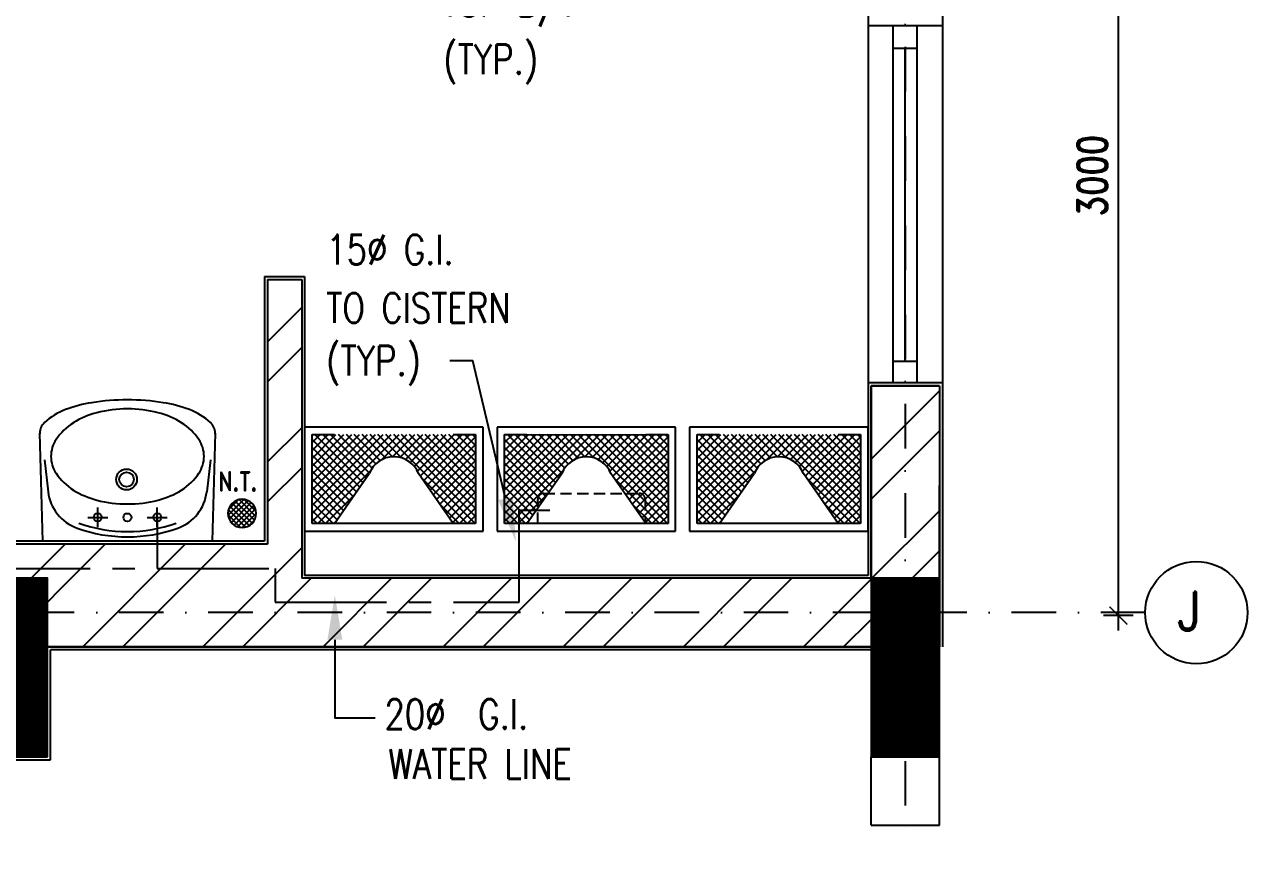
# Model space of a CAD drawing. Extents: x -437689 to -407696, y -55787 to -37037.
# Drawn here: x -429057 to -427000, y -52414 to -51034 of the extents above; entities that cross this region are included whole.
import ezdxf

# ---------------------------------------------------------------- set-up
doc = ezdxf.new("R2010")
doc.units = 0
doc.header["$LTSCALE"] = 150
doc.header["$MEASUREMENT"] = 0
for name, pattern in [('CENTER', [2, 1.25, -0.25, 0.25, -0.25]), ('DASHDOT', [1, 0.5, -0.25, 0, -0.25]), ('HIDDEN', [9.525, 6.35, -3.175]), ('HIDDEN2', [0.1875, 0.125, -0.0625])]:
    doc.linetypes.add(name, pattern=pattern)
doc.layers.get('0').update_dxf_attribs({"linetype": 'CONTINUOUS'})
for name, color, linetype in [('1P', 9, 'CONTINUOUS'), ('2MM', 1, 'CONTINUOUS'), ('2P', 1, 'CONTINUOUS'), ('COL', 2, 'CONTINUOUS'), ('DIM', 6, 'CONTINUOUS'), ('GRID', 252, 'DASHDOT'), ('LAYER1', 4, 'CENTER'), ('T-WALL', 7, 'CONTINUOUS'), ('TEXT', 7, 'CONTINUOUS'), ('TOILET', 9, 'CONTINUOUS'), ('TXT', 7, 'CONTINUOUS'), ('VENT', 8, 'HIDDEN'), ('WALL', 7, 'CONTINUOUS'), ('WIN-1', 56, 'CONTINUOUS')]:
    doc.layers.add(name, color=color, linetype=linetype)
doc.styles.add('RD', font='ROMAND.shx', dxfattribs={"width": 0.8})
doc.styles.add('ROMAND', font='ROMAND', dxfattribs={"height": 300})
doc.styles.add('T', font='romans.shx', dxfattribs={"height": 450})
doc.styles.add('TESTI', font='ROMAND.SHX')

msp = doc.modelspace()

# ---------------------------------------------------------------- linework, layer by layer
at = {"color": 8}
for p, q in [((-429023.1, -51765.6), (-429016.7, -51819.7)), ((-428743.5, -51765.6), (-428749.9, -51819.7)), ((-428933.3, -51879.3), (-428933.3, -51845.9)), ((-428833.3, -51879.3), (-428833.3, -51845.9)), ((-428950, -51862.6), (-428916.6, -51862.6)), ((-428850, -51862.6), (-428816.6, -51862.6))]:
    msp.add_line(p, q, dxfattribs=at)
at = {"color": 0}
for p, q in [((-428714, -51859), (-428687.5, -51832.4)), ((-428713.3, -51849.4), (-428697, -51833.1)), ((-428712.1, -51865.9), (-428680.6, -51834.4)), ((-428669.7, -51867.5), (-428702, -51835.2)), ((-428667.3, -51861.1), (-428695.6, -51832.8)), ((-428667, -51852.5), (-428687.1, -51832.5)), ((-428684.7, -51879), (-428713.5, -51850.2)), ((-428678.4, -51876.4), (-428711, -51843.9)), ((-428708.6, -51871.3), (-428675.2, -51837.8)), ((-428673.5, -51872.5), (-428707.1, -51839)), ((-428704, -51875.5), (-428671, -51842.4)), ((-428698.1, -51878.4), (-428668, -51848.3)), ((-428690.6, -51879.7), (-428666.7, -51855.9)), ((-428693, -51879.6), (-428714.1, -51858.4)), ((-428678.4, -51876.4), (-428670, -51868))]:
    msp.add_line(p, q, dxfattribs=at)
at = {"color": 9, "linetype": 'HIDDEN2'}
for p, q in [((-428193.3, -51873.2), (-428193.3, -51832.5)), ((-428183.2, -51822.4), (-428022.5, -51822.4)), ((-428012.4, -51832.5), (-428012.4, -51873.2)), ((-428012.4, -51873.2), (-428193.3, -51873.2))]:
    msp.add_line(p, q, dxfattribs=at)
for points in [[(-428247.5, -51830.7), (-428302.6, -51599.4), (-428341.3, -51599.4)], [(-428534.5, -52068.3), (-428534.5, -52199.6), (-428467, -52199.6)]]:
    msp.add_lwpolyline(points)
at = {"color": 8}
for centre, radius in [((-428884.8, -51798.9), 17.5), ((-428884.8, -51798.9), 12.3), ((-428933.3, -51862.6), 6.77), ((-428883.3, -51862.6), 6.77), ((-428833.3, -51862.6), 6.77)]:
    msp.add_circle(centre, radius, dxfattribs=at)
for centre, radius, start, end in [((-429006.7, -51721.1), 24.1, 180, 183.1561), ((-428943.2, -51811), 74, 186.7128, 250.2795), ((-428823.5, -51811), 74, 289.7205, 353.2872), ((-428883.3, -51644), 242.5, 250.2795, 289.7205), ((-428883.3, -51644), 251.4, 250.2795, 289.7205)]:
    msp.add_arc(centre, radius, start, end, dxfattribs=at)
for start, end in [(0, 180), (180, 360)]:
    msp.add_arc((-428690.5, -51856), 23.8, start, end)
at = {"color": 9, "linetype": 'HIDDEN2'}
for centre, start, end in [((-428183.2, -51832.5), 90, 180), ((-428022.5, -51832.5), 0, 90)]:
    msp.add_arc(centre, 10.1, start, end, dxfattribs=at)
for points in [[(-428235.4, -51827.8), (-428230.1, -51903.7), (-428259.7, -51833.6)], [(-428547, -52068.3), (-428534.5, -51993.3), (-428522, -52068.3)]]:
    msp.add_solid(points)
at = {"layer": '1P'}
for p, q in [((-428572.8, -51873.2), (-428572.8, -51723.2)), ((-428572.8, -51723.2), (-428535.3, -51723.2)), ((-428572.8, -51723.6), (-428572.4, -51723.2)), ((-428572.8, -51736.9), (-428559.2, -51723.2)), ((-428572.8, -51750.1), (-428545.9, -51723.2)), ((-428572.8, -51763.4), (-428532.7, -51723.2)), ((-428572.8, -51776.6), (-428519.4, -51723.2)), ((-428572.8, -51789.9), (-428506.2, -51723.2)), ((-428572.8, -51803.2), (-428492.9, -51723.2)), ((-428572.8, -51816.4), (-428479.6, -51723.2)), ((-428572.8, -51829.7), (-428466.4, -51723.2)), ((-428572.8, -51842.9), (-428453.1, -51723.2)), ((-428572.8, -51856.2), (-428439.9, -51723.2)), ((-428572.8, -51869.4), (-428426.6, -51723.2)), ((-428492.7, -51811.9), (-428572.8, -51731.8)), ((-428487.2, -51804.1), (-428568.1, -51723.2)), ((-428481.8, -51796.3), (-428554.9, -51723.2)), ((-428476.4, -51788.4), (-428541.6, -51723.2)), ((-428471.8, -51779.8), (-428528.4, -51723.2)), ((-428465.6, -51772.7), (-428515.1, -51723.2)), ((-428458.1, -51767), (-428501.8, -51723.2)), ((-428448.9, -51762.9), (-428488.6, -51723.2)), ((-428437.8, -51760.8), (-428475.3, -51723.2)), ((-428422.7, -51762.5), (-428462.1, -51723.2)), ((-428455.9, -51765.8), (-428413.3, -51723.2)), ((-428298.8, -51873.2), (-428448.8, -51723.2)), ((-428437.6, -51760.8), (-428400.1, -51723.2)), ((-428297.8, -51861), (-428435.5, -51723.2)), ((-428425.4, -51761.8), (-428386.8, -51723.2)), ((-428297.8, -51847.7), (-428422.3, -51723.2)), ((-428415.7, -51765.3), (-428373.6, -51723.2)), ((-428297.8, -51834.4), (-428409, -51723.2)), ((-428407.6, -51770.5), (-428360.3, -51723.2)), ((-428400.9, -51777.1), (-428347.1, -51723.2)), ((-428297.8, -51821.2), (-428395.8, -51723.2)), ((-428395.7, -51785.1), (-428333.8, -51723.2)), ((-428390.8, -51793.5), (-428320.5, -51723.2)), ((-428385.4, -51801.3), (-428307.3, -51723.2)), ((-428297.8, -51807.9), (-428382.5, -51723.2)), ((-428379.9, -51809.1), (-428297.8, -51727)), ((-428297.8, -51794.7), (-428369.3, -51723.2)), ((-428297.8, -51781.4), (-428356, -51723.2)), ((-428297.8, -51768.2), (-428342.7, -51723.2)), ((-428335.3, -51723.2), (-428297.8, -51723.2)), ((-428297.8, -51754.9), (-428329.5, -51723.2)), ((-428297.8, -51741.6), (-428316.2, -51723.2)), ((-428297.8, -51728.4), (-428303, -51723.2)), ((-428297.8, -51723.2), (-428297.8, -51873.2)), ((-428249.1, -51723.6), (-427974.1, -51723.2)), ((-428249.1, -51873.2), (-428249.1, -51723.2)), ((-428249.1, -51723.2), (-428211.6, -51723.2)), ((-428249.1, -51723.6), (-428248.7, -51723.2)), ((-428249.1, -51736.9), (-428235.4, -51723.2)), ((-428249.1, -51750.1), (-428222.2, -51723.2)), ((-428249.1, -51763.4), (-428208.9, -51723.2)), ((-428249.1, -51776.6), (-428195.7, -51723.2)), ((-428249.1, -51789.9), (-428182.4, -51723.2)), ((-428249.1, -51803.2), (-428169.1, -51723.2)), ((-428249.1, -51816.4), (-428155.9, -51723.2)), ((-428249.1, -51829.7), (-428142.6, -51723.2)), ((-428249.1, -51842.9), (-428129.4, -51723.2)), ((-428249.1, -51856.2), (-428116.1, -51723.2)), ((-428249.1, -51869.4), (-428102.9, -51723.2)), ((-428168.9, -51811.9), (-428249.1, -51731.8)), ((-428163.5, -51804.1), (-428244.4, -51723.2)), ((-428158, -51796.3), (-428231.1, -51723.2)), ((-428152.7, -51788.4), (-428217.9, -51723.2)), ((-428148, -51779.8), (-428204.6, -51723.2)), ((-428141.9, -51772.7), (-428191.3, -51723.2)), ((-428134.3, -51767), (-428178.1, -51723.2)), ((-428125.2, -51762.9), (-428164.8, -51723.2)), ((-428114, -51760.8), (-428151.6, -51723.2)), ((-428099, -51762.5), (-428138.3, -51723.2)), ((-428132.2, -51765.8), (-428089.6, -51723.2)), ((-427975.1, -51873.2), (-428125.1, -51723.2)), ((-428113.9, -51760.8), (-428076.3, -51723.2)), ((-427974.1, -51861), (-428111.8, -51723.2)), ((-428101.7, -51761.8), (-428063.1, -51723.2)), ((-427974.1, -51847.7), (-428098.5, -51723.2)), ((-428091.9, -51765.3), (-428049.8, -51723.2)), ((-427974.1, -51834.4), (-428085.3, -51723.2)), ((-428083.8, -51770.5), (-428036.6, -51723.2)), ((-428077.1, -51777.1), (-428023.3, -51723.2)), ((-427974.1, -51821.2), (-428072, -51723.2)), ((-428071.9, -51785.1), (-428010, -51723.2)), ((-428067, -51793.5), (-427996.8, -51723.2)), ((-428061.6, -51801.3), (-427983.5, -51723.2)), ((-427974.1, -51807.9), (-428058.8, -51723.2)), ((-428056.2, -51809.1), (-427974.1, -51727)), ((-427974.1, -51794.7), (-428045.5, -51723.2)), ((-427974.1, -51781.4), (-428032.2, -51723.2)), ((-427974.1, -51768.2), (-428019, -51723.2)), ((-428011.6, -51723.2), (-427974.1, -51723.2)), ((-427974.1, -51754.9), (-428005.7, -51723.2)), ((-427974.1, -51741.6), (-427992.5, -51723.2)), ((-427974.1, -51728.4), (-427979.2, -51723.2)), ((-427974.1, -51723.2), (-427974.1, -51873.2)), ((-427925.3, -51873.2), (-427925.3, -51723.2)), ((-427925.3, -51723.2), (-427887.8, -51723.2)), ((-427925.3, -51723.6), (-427924.9, -51723.2)), ((-427925.3, -51736.9), (-427911.7, -51723.2)), ((-427925.3, -51750.1), (-427898.4, -51723.2)), ((-427925.3, -51763.4), (-427885.2, -51723.2)), ((-427925.3, -51776.6), (-427871.9, -51723.2)), ((-427925.3, -51789.9), (-427858.7, -51723.2)), ((-427925.3, -51803.2), (-427845.4, -51723.2)), ((-427925.3, -51816.4), (-427832.1, -51723.2)), ((-427925.3, -51829.7), (-427818.9, -51723.2)), ((-427925.3, -51842.9), (-427805.6, -51723.2)), ((-427925.3, -51856.2), (-427792.4, -51723.2)), ((-427925.3, -51869.4), (-427779.1, -51723.2)), ((-427845.2, -51811.9), (-427925.3, -51731.8)), ((-427839.7, -51804.1), (-427920.6, -51723.2)), ((-427834.3, -51796.3), (-427907.4, -51723.2)), ((-427828.9, -51788.4), (-427894.1, -51723.2)), ((-427824.3, -51779.8), (-427880.9, -51723.2)), ((-427818.1, -51772.7), (-427867.6, -51723.2)), ((-427810.6, -51767), (-427854.3, -51723.2)), ((-427801.4, -51762.9), (-427841.1, -51723.2)), ((-427790.3, -51760.8), (-427827.8, -51723.2)), ((-427775.2, -51762.5), (-427814.6, -51723.2)), ((-427808.4, -51765.8), (-427765.8, -51723.2)), ((-427651.3, -51873.2), (-427801.3, -51723.2)), ((-427790.1, -51760.8), (-427752.6, -51723.2)), ((-427650.3, -51861), (-427788, -51723.2)), ((-427777.9, -51761.8), (-427739.3, -51723.2)), ((-427650.3, -51847.7), (-427774.8, -51723.2)), ((-427768.2, -51765.3), (-427726.1, -51723.2)), ((-427650.3, -51834.4), (-427761.5, -51723.2)), ((-427760.1, -51770.5), (-427712.8, -51723.2)), ((-427753.4, -51777.1), (-427699.6, -51723.2)), ((-427650.3, -51821.2), (-427748.3, -51723.2)), ((-427748.2, -51785.1), (-427686.3, -51723.2)), ((-427743.3, -51793.5), (-427673, -51723.2)), ((-427737.9, -51801.3), (-427659.8, -51723.2)), ((-427650.3, -51807.9), (-427735, -51723.2)), ((-427732.4, -51809.1), (-427650.3, -51727)), ((-427650.3, -51794.7), (-427721.8, -51723.2)), ((-427650.3, -51781.4), (-427708.5, -51723.2)), ((-427650.3, -51768.2), (-427695.2, -51723.2)), ((-427687.8, -51723.2), (-427650.3, -51723.2)), ((-427650.3, -51754.9), (-427682, -51723.2)), ((-427650.3, -51741.6), (-427668.7, -51723.2)), ((-427650.3, -51728.4), (-427655.5, -51723.2)), ((-427650.3, -51723.2), (-427650.3, -51873.2)), ((-428498.1, -51819.8), (-428572.8, -51745.1)), ((-428374.5, -51816.9), (-428297.8, -51740.3)), ((-428369, -51824.8), (-428297.8, -51753.5)), ((-428174.4, -51819.8), (-428249.1, -51745.1)), ((-428050.7, -51816.9), (-427974.1, -51740.3)), ((-428045.3, -51824.8), (-427974.1, -51753.5)), ((-427850.6, -51819.8), (-427925.3, -51745.1)), ((-427727, -51816.9), (-427650.3, -51740.3)), ((-427721.5, -51824.8), (-427650.3, -51753.5)), ((-428503.6, -51827.6), (-428572.8, -51758.3)), ((-428509, -51835.4), (-428572.8, -51771.6)), ((-428363.6, -51832.6), (-428297.8, -51766.8)), ((-428179.8, -51827.6), (-428249.1, -51758.3)), ((-428185.2, -51835.4), (-428249.1, -51771.6)), ((-428039.8, -51832.6), (-427974.1, -51766.8)), ((-427856.1, -51827.6), (-427925.3, -51758.3)), ((-427861.5, -51835.4), (-427925.3, -51771.6)), ((-427716.1, -51832.6), (-427650.3, -51766.8)), ((-428514.4, -51843.2), (-428572.8, -51784.8)), ((-428563.3, -51873.2), (-428474.7, -51784.5)), ((-428535.3, -51873.2), (-428476.6, -51788.9)), ((-428335.3, -51873.2), (-428394, -51788.9)), ((-428335.3, -51873.2), (-428394, -51788.9)), ((-428358.2, -51840.4), (-428297.8, -51780.1)), ((-428352.7, -51848.2), (-428297.8, -51793.3)), ((-428190.7, -51843.2), (-428249.1, -51784.8)), ((-428239.6, -51873.2), (-428150.9, -51784.5)), ((-428211.6, -51873.2), (-428152.9, -51788.9)), ((-428011.6, -51873.2), (-428070.2, -51788.9)), ((-428034.4, -51840.4), (-427974.1, -51780.1)), ((-428029, -51848.2), (-427974.1, -51793.3)), ((-427866.9, -51843.2), (-427925.3, -51784.8)), ((-427915.8, -51873.2), (-427827.2, -51784.5)), ((-427887.8, -51873.2), (-427829.1, -51788.9)), ((-427687.8, -51873.2), (-427746.5, -51788.9)), ((-427710.7, -51840.4), (-427650.3, -51780.1)), ((-427705.2, -51848.2), (-427650.3, -51793.3)), ((-428519.9, -51851), (-428572.8, -51798.1)), ((-428525.3, -51858.9), (-428572.8, -51811.4)), ((-428312.1, -51873.2), (-428388.5, -51796.8)), ((-428347.3, -51856), (-428297.8, -51806.6)), ((-428196.1, -51851), (-428249.1, -51798.1)), ((-428201.6, -51858.9), (-428249.1, -51811.4)), ((-427988.3, -51873.2), (-428064.7, -51796.8)), ((-428023.5, -51856), (-427974.1, -51806.6)), ((-427872.4, -51851), (-427925.3, -51798.1)), ((-427877.8, -51858.9), (-427925.3, -51811.4)), ((-427664.6, -51873.2), (-427741, -51796.8)), ((-427699.8, -51856), (-427650.3, -51806.6)), ((-428530.8, -51866.7), (-428572.8, -51824.6)), ((-428550.1, -51873.2), (-428501.5, -51824.7)), ((-428341.8, -51863.9), (-428297.8, -51819.8)), ((-428336.4, -51871.7), (-428297.8, -51833.1)), ((-428207, -51866.7), (-428249.1, -51824.6)), ((-428226.3, -51873.2), (-428177.8, -51824.7)), ((-428018.1, -51863.9), (-427974.1, -51819.8)), ((-428012.6, -51871.7), (-427974.1, -51833.1)), ((-427883.3, -51866.7), (-427925.3, -51824.6)), ((-427902.6, -51873.2), (-427854, -51824.7)), ((-427694.3, -51863.9), (-427650.3, -51819.8)), ((-427688.9, -51871.7), (-427650.3, -51833.1)), ((-428537.4, -51873.2), (-428572.8, -51837.9)), ((-428550.7, -51873.2), (-428572.8, -51851.1)), ((-428325.3, -51873.2), (-428358.2, -51840.4)), ((-428324.7, -51873.2), (-428297.8, -51846.4)), ((-428213.7, -51873.2), (-428249.1, -51837.9)), ((-428227, -51873.2), (-428249.1, -51851.1)), ((-428001.6, -51873.2), (-428034.4, -51840.4)), ((-428000.9, -51873.2), (-427974.1, -51846.4)), ((-427889.9, -51873.2), (-427925.3, -51837.9)), ((-427903.2, -51873.2), (-427925.3, -51851.1)), ((-427677.8, -51873.2), (-427710.7, -51840.4)), ((-427677.2, -51873.2), (-427650.3, -51846.4)), ((-428564, -51873.2), (-428572.8, -51864.4)), ((-428297.8, -51873.2), (-428572.8, -51873.2)), ((-428536.8, -51873.2), (-428531.9, -51868.3)), ((-428311.4, -51873.2), (-428297.8, -51859.6)), ((-428298.2, -51873.2), (-428297.8, -51872.9)), ((-428240.2, -51873.2), (-428249.1, -51864.4)), ((-427974.1, -51873.2), (-428249.1, -51873.2)), ((-428213.1, -51873.2), (-428208.1, -51868.3)), ((-427987.7, -51873.2), (-427974.1, -51859.6)), ((-427974.4, -51873.2), (-427974.1, -51872.9)), ((-427916.5, -51873.2), (-427925.3, -51864.4)), ((-427650.3, -51873.2), (-427925.3, -51873.2)), ((-427889.3, -51873.2), (-427884.4, -51868.3)), ((-427663.9, -51873.2), (-427650.3, -51859.6)), ((-427650.7, -51873.2), (-427650.3, -51872.9))]:
    msp.add_line(p, q, dxfattribs=at)
for centre in [(-428435.3, -51805.1), (-428111.6, -51805.1), (-427787.8, -51805.1)]:
    msp.add_arc(centre, 44.4, 21.4533, 158.5467, dxfattribs=at)
at = {"layer": '2MM'}
for p, q in [((-427216.8, -52052.8), (-427216.8, -52002.8)), ((-427191.8, -52027.8), (-427241.8, -52027.8))]:
    msp.add_line(p, q, dxfattribs=at)
at = {"layer": '2P'}
for p, q in [((-428285.3, -51710.7), (-428585.3, -51710.7)), ((-428585.3, -51710.7), (-428585.3, -51885.7)), ((-428285.3, -51885.7), (-428285.3, -51710.7)), ((-427961.6, -51710.7), (-428261.6, -51710.7)), ((-428261.6, -51710.7), (-428261.6, -51885.7)), ((-427961.6, -51885.7), (-427961.6, -51710.7)), ((-427637.8, -51710.7), (-427937.8, -51710.7)), ((-427937.8, -51710.7), (-427937.8, -51885.7)), ((-427637.8, -51885.7), (-427637.8, -51710.7)), ((-428585.3, -51885.7), (-428285.3, -51885.7)), ((-428261.6, -51885.7), (-427961.6, -51885.7)), ((-427937.8, -51885.7), (-427637.8, -51885.7))]:
    msp.add_line(p, q, dxfattribs=at)
at = {"layer": 'COL'}
for p, q in [((-429017.8, -52265.1), (-429132.8, -52265.1)), ((-429017.8, -52265.1), (-429132.8, -52265.1)), ((-427517.8, -52265.1), (-427632.8, -52265.1)), ((-427517.8, -52265.1), (-427632.8, -52265.1))]:
    msp.add_line(p, q, dxfattribs=at)
at = {"layer": 'COL', "const_width": 115}
for points in [[(-429075.3, -52265.1), (-429075.3, -51965.1)], [(-427575.3, -52265.1), (-427575.3, -51965.1)]]:
    msp.add_lwpolyline(points, dxfattribs=at)
at = {"layer": 'COL'}
for points in [[(-429017.8, -52265.1), (-429017.8, -51965.1), (-429017.8, -51965.1), (-429132.8, -51965.1), (-429132.8, -52265.1)], [(-427517.8, -52265.1), (-427517.8, -51965.1), (-427517.8, -51965.1), (-427632.8, -51965.1), (-427632.8, -52265.1)]]:
    msp.add_lwpolyline(points, close=True, dxfattribs=at)
at = {"layer": 'DIM', "color": 1, "ltscale": 900}
msp.add_line((-427216.8, -52015.3), (-427216.8, -50540.3), dxfattribs=at)
at = {"layer": 'DIM', "color": 7, "const_width": 2.5}
msp.add_lwpolyline([(-427231.8, -52012.8), (-427201.8, -52042.8)], dxfattribs=at)
at = {"layer": 'GRID'}
for p, q in [((-427575.3, -46868.7), (-427575.3, -52414.4)), ((-427171.5, -52022.8), (-430923.8, -52022.8))]:
    msp.add_line(p, q, dxfattribs=at)
at = {"layer": 'LAYER1'}
for p, q in [((-428224.7, -52005.4), (-428224.7, -51850.6)), ((-428224.7, -51850.6), (-428173.1, -51850.6)), ((-428833.3, -51862.6), (-428833.3, -51948.6)), ((-429733.3, -51948.6), (-428635, -51948.6)), ((-428635, -51948.6), (-428635, -52005.4)), ((-428635, -52005.4), (-428224.7, -52005.4))]:
    msp.add_line(p, q, dxfattribs=at)
at = {"layer": 'T-WALL', "linetype": 'CONTINUOUS', "ltscale": 900}
for p, q in [((-427632.8, -52380.1), (-427632.8, -52265.1)), ((-427632.8, -52265.1), (-427517.8, -52265.1)), ((-427517.8, -52380.1), (-427517.8, -52265.1)), ((-427632.8, -52380.1), (-427517.8, -52380.1))]:
    msp.add_line(p, q, dxfattribs=at)
at = {"layer": 'TEXT', "linetype": 'CONTINUOUS'}
msp.add_circle((-427085.5, -52022.8), 86, dxfattribs=at)
at = {"layer": 'TOILET', "color": 8}
for p, q in [((-429025.8, -51902.6), (-429030.8, -51721.1)), ((-429025.8, -51902.6), (-429030.8, -51721.1)), ((-428735.8, -51721.1), (-428740.8, -51902.6)), ((-428735.8, -51721.1), (-428740.8, -51902.6)), ((-428740.8, -51902.6), (-429025.8, -51902.6)), ((-428740.8, -51902.6), (-429025.8, -51902.6))]:
    msp.add_line(p, q, dxfattribs=at)
for centre, radius, start, end in [((-428909.2, -51887.9), 220.8, 98.9379, 110.7914), ((-428909.2, -51887.9), 220.8, 98.9379, 110.7914), ((-428883.3, -52052.8), 387.7, 90, 98.9379), ((-428883.3, -52052.8), 387.7, 90, 98.9379), ((-428883.3, -52052.8), 387.7, 81.0621, 90), ((-428883.3, -52052.8), 387.7, 81.0621, 90), ((-428857.4, -51887.9), 220.8, 69.2086, 81.0621), ((-428857.4, -51887.9), 220.8, 69.2086, 81.0621), ((-428948.5, -51784.6), 110.3, 110.7914, 132.5102), ((-428948.5, -51784.6), 110.3, 110.7914, 132.5102), ((-428899.4, -51824.2), 142.1, 104.4333, 121.8551), ((-428883.3, -51886.6), 206.5, 90, 104.4333), ((-428883.3, -51886.6), 206.5, 75.5667, 90), ((-428867.2, -51824.2), 142.1, 58.1449, 75.5667), ((-428818.2, -51784.6), 110.3, 47.4898, 69.2086), ((-428818.2, -51784.6), 110.3, 47.4898, 69.2086), ((-429006.7, -51721.1), 24.1, 132.5102, 180), ((-429006.7, -51721.1), 24.1, 132.5102, 180), ((-428923.8, -51784.8), 95.7, 121.8551, 146.3116), ((-428842.8, -51784.8), 95.7, 33.6884, 58.1449), ((-428759.9, -51721.1), 24.1, 360, 47.4898), ((-428759.9, -51721.1), 24.1, 360, 47.4898), ((-428960.9, -51760.1), 51.1, 146.3116, 180), ((-428805.7, -51760.1), 51.1, 360, 33.6884), ((-428759.9, -51721.1), 24.1, 356.8439, 360), ((-428759.9, -51721.1), 24.1, 356.8439, 360), ((-428960.9, -51760.1), 51.1, 180, 213.6884), ((-428805.7, -51760.1), 51.1, 326.3116, 360), ((-428923.8, -51735.4), 95.7, 213.6884, 238.1449), ((-428842.8, -51735.4), 95.7, 301.8551, 326.3116), ((-428899.4, -51696), 142.1, 238.1449, 255.5667), ((-428867.2, -51696), 142.1, 284.4333, 301.8551), ((-428883.3, -51633.6), 206.5, 255.5667, 270), ((-428883.3, -51633.6), 206.5, 270, 284.4333)]:
    msp.add_arc(centre, radius, start, end, dxfattribs=at)
at = {"layer": 'VENT'}
for p, q in [((-427575.3, -51600.1), (-427575.3, -51073.9)), ((-427595.3, -51600.1), (-427555.3, -51600.1))]:
    msp.add_line(p, q, dxfattribs=at)
at = {"layer": 'WALL', "color": 9}
for p, q in [((-427637.8, -50925.1), (-427637.8, -51960.1)), ((-427512.8, -50977.6), (-427512.8, -51693.9))]:
    msp.add_line(p, q, dxfattribs=at)
at = {"layer": 'WALL', "color": 9, "linetype": 'CONTINUOUS', "ltscale": 900}
msp.add_line((-427512.8, -51036.4), (-427637.8, -51036.4), dxfattribs=at)
at = {"layer": 'WALL', "linetype": 'CONTINUOUS'}
for p, q in [((-427595.3, -51073.9), (-427555.3, -51073.9)), ((-427512.8, -51636.4), (-427637.8, -51636.4)), ((-427517.8, -51641.4), (-427632.8, -51641.4)), ((-427517.8, -51965.1), (-427517.8, -51808.9)), ((-429017.8, -52080.1), (-427632.8, -52080.1))]:
    msp.add_line(p, q, dxfattribs=at)
at = {"layer": 'WALL', "linetype": 'DASHDOT', "ltscale": 900}
for p, q in [((-428652.8, -51457.9), (-428585.3, -51457.9)), ((-428647.8, -51462.9), (-428590.3, -51462.9)), ((-427632.8, -51965.1), (-427632.8, -51641.4)), ((-427632.8, -51641.4), (-427517.8, -51641.4)), ((-427517.8, -51641.4), (-427517.8, -51965.1)), ((-427517.8, -51965.1), (-427632.8, -51965.1)), ((-429017.8, -52265.1), (-429017.8, -52080.1)), ((-429012.8, -52270.1), (-429012.8, -52085.1)), ((-429132.8, -52265.1), (-429017.8, -52265.1)), ((-429137.8, -52270.1), (-429012.8, -52270.1))]:
    msp.add_line(p, q, dxfattribs=at)
at = {"layer": 'WALL'}
for p, q in [((-428652.8, -51457.9), (-428652.8, -51902.6)), ((-428647.8, -51462.9), (-428647.8, -51907.6)), ((-428590.3, -51462.9), (-428590.3, -51965.1)), ((-428585.3, -51457.9), (-428585.3, -51960.1)), ((-427632.8, -51641.4), (-427632.8, -51965.1)), ((-427517.8, -51641.4), (-427517.8, -52080.1)), ((-427512.8, -51693.9), (-427512.8, -52080.1)), ((-428647.8, -51907.6), (-429960.1, -51907.6)), ((-428652.8, -51902.6), (-429955.1, -51902.6)), ((-427637.8, -51960.1), (-428585.3, -51960.1)), ((-427517.8, -51965.1), (-428590.3, -51965.1)), ((-427517.8, -52080.1), (-429017.8, -52080.1)), ((-427517.8, -52085.1), (-429012.8, -52085.1))]:
    msp.add_line(p, q, dxfattribs=at)
at = {"layer": 'WALL', "color": 9, "linetype": 'DASHDOT', "ltscale": 900}
for p, q in [((-428647.8, -51567.3), (-428590.3, -51509.8)), ((-428647.8, -51634.7), (-428590.3, -51577.2)), ((-427632.8, -51764.7), (-427517.8, -51649.7)), ((-428647.8, -51769.4), (-428590.3, -51711.9)), ((-427632.8, -51832), (-427517.8, -51717)), ((-428647.8, -51836.7), (-428590.3, -51779.2)), ((-427631.2, -51965.1), (-427517.8, -51851.7)), ((-429160.6, -52080.1), (-428988.1, -51907.6)), ((-429093.2, -52080.1), (-428920.7, -51907.6)), ((-428958.5, -52080.1), (-428786, -51907.6)), ((-428891.2, -52080.1), (-428718.7, -51907.6)), ((-428756.5, -52080.1), (-428590.3, -51914)), ((-427563.8, -51965.1), (-427517.8, -51919.1)), ((-428689.1, -52080.1), (-428574.1, -51965.1)), ((-428554.4, -52080.1), (-428439.4, -51965.1)), ((-428487.1, -52080.1), (-428372.1, -51965.1)), ((-428352.4, -52080.1), (-428237.4, -51965.1)), ((-428285, -52080.1), (-428170, -51965.1)), ((-428150.3, -52080.1), (-428035.3, -51965.1)), ((-428083, -52080.1), (-427968, -51965.1)), ((-427948.2, -52080.1), (-427833.2, -51965.1)), ((-427880.9, -52080.1), (-427765.9, -51965.1)), ((-427746.2, -52080.1), (-427632.8, -51966.7)), ((-427678.8, -52080.1), (-427632.8, -52034.1))]:
    msp.add_line(p, q, dxfattribs=at)
at = {"layer": 'WIN-1'}
for p, q in [((-427595.3, -51636.4), (-427595.3, -51036.4)), ((-427555.3, -51636.4), (-427555.3, -51036.4))]:
    msp.add_line(p, q, dxfattribs=at)

# ---------------------------------------------------------------- texts
at = {"color": 7, "style": 'RD', "width": 0.8}
msp.add_text('3000', height=50, rotation=90, dxfattribs=at).set_placement((-427235.5, -51356.4))
at = {"layer": 'TEXT', "style": 'T', "width": 0.8}
for s, p in [('15%%c B/T', (-428359.7, -51020.7)), ('(TYP.)', (-428352, -51117.4)), ('15%%c G.I. ', (-428549, -51437.4)), ('TO CISTERN', (-428549, -51535.5)), ('(TYP.)', (-428549, -51624)), ('20%%c  G.I.', (-428451.1, -52218.5)), ('WATER LINE', (-428444.5, -52302.1))]:
    msp.add_text(s, height=50, dxfattribs=at).set_placement(p)
at = {"layer": 'TEXT', "style": 'ROMAND'}
msp.add_text('J', height=65, dxfattribs=at).set_placement((-427122.7, -52053))
at = {"layer": 'TXT', "style": 'TESTI', "width": 0.8}
msp.add_text('N.T.', height=31.5, dxfattribs=at).set_placement((-428730.6, -51817.8))

doc.saveas('drawing.dxf')
